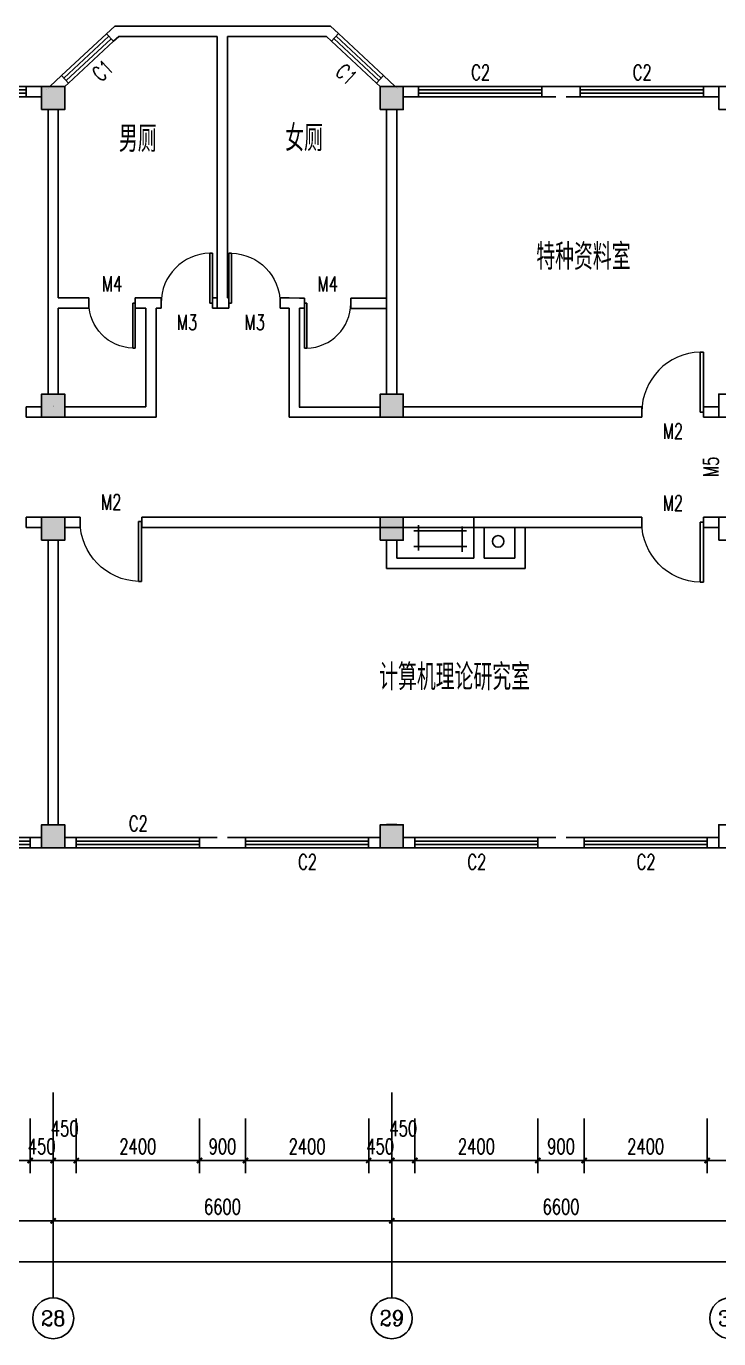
# Model space of a CAD drawing. Header units: millimetres. Extents: x 194 to 114499, y 121 to 30129.
# Drawn here: x 72169 to 85669, y 4529 to 30129 of the extents above; entities that cross this region are included whole.
import ezdxf
from ezdxf.enums import TextEntityAlignment as Align

# ---------------------------------------------------------------- set-up
doc = ezdxf.new("R2010")
doc.units = ezdxf.units.MM
for name, color, linetype in [('AXIS', 3, 'Continuous'), ('AXIS_TEXT', 7, 'Continuous'), ('COLUMN', 9, 'Continuous'), ('PUB_DIM', 3, 'Continuous'), ('PUB_TEXT', 7, 'Continuous'), ('WALL', 9, 'Continuous'), ('WINDOW', 4, 'Continuous'), ('WINDOW_TEXT', 7, 'Continuous')]:
    doc.layers.add(name, color=color, linetype=linetype)
doc.styles.add('_TCH_AXIS', font='COMPLEX', dxfattribs={"bigfont": 'GBCBIG'})
doc.styles.add('_TCH_DIM_T3', font='SIMPLEX', dxfattribs={"width": 0.705882, "bigfont": 'GBCBIG'})
doc.styles.add('_TCH_WINDOW', font='SIMPLEX', dxfattribs={"bigfont": 'GBCBIG'})
doc.styles.add('COMPLEX', font='COMPLEX')
doc.styles.get("Standard").update_dxf_attribs({"font": 'txt', "bigfont": 'gbcbig.shx'})
doc.dimstyles.new('_TCH_ARCH&&100', dxfattribs={"dimtxt": 297.5, "dimasz": 100, "dimexe": 250, "dimexo": 300, "dimgap": 126.25, "dimtad": 1, "dimdec": 0, "dimzin": 0, "dimdsep": 46, "dimtxsty": '_TCH_DIM_T3', "dimblk": 'ARCHTICK', "dimcen": 0.09, "dimclrt": 7, "dimazin": 2, "dimtfac": 1, "dimtdec": 0, "dimtix": 1, "dimtmove": 2, "dimatfit": 3, "dimfxl": 1, "dimtolj": 1, "dimtzin": 0, "dimarcsym": 0})

# ---------------------------------------------------------------- blocks, each defined once
blk = doc.blocks.new('_ArchTick')
at = {"color": 0, "linetype": 'ByBlock', "const_width": 0.4}
blk.add_lwpolyline([(-0.5, -0.5), (0.5, 0.5)], dxfattribs=at)
blk = doc.blocks.new('*D131')
at = {"layer": 'Defpoints', "color": 0}
for p in [(69844, 9123), (72244, 9123), (72244, 8006)]:
    blk.add_point(p, dxfattribs=at)
at = {"layer": 'PUB_DIM', "color": 0, "lineweight": -2}
for p, q in [((69844, 8823), (69844, 7756)), ((72244, 8823), (72244, 7756)), ((69844, 8006), (72244, 8006))]:
    blk.add_line(p, q, dxfattribs=at)
at = {"layer": 'PUB_DIM', "color": 0, "lineweight": -2, "xscale": 100, "yscale": 100, "zscale": 100, "rotation": 180}
blk.add_blockref('_ArchTick', (69844, 8006), dxfattribs=at)
at = {"layer": 'PUB_DIM', "color": 0, "lineweight": -2, "xscale": 100, "yscale": 100, "zscale": 100}
blk.add_blockref('_ArchTick', (72244, 8006), dxfattribs=at)
at = {"layer": 'PUB_DIM', "color": 7, "insert": (71044, 8281), "char_height": 297.5, "attachment_point": 5, "style": '_TCH_DIM_T3'}
blk.add_mtext('\\A1;2400', dxfattribs=at)
blk = doc.blocks.new('*D132')
at = {"layer": 'Defpoints', "color": 0}
for p in [(72244, 9123), (72694, 9123), (72694, 8006)]:
    blk.add_point(p, dxfattribs=at)
at = {"layer": 'PUB_DIM', "color": 0, "lineweight": -2}
for p, q in [((72244, 8823), (72244, 7756)), ((72694, 8823), (72694, 7756)), ((72244, 8006), (72144, 8006)), ((72244, 8006), (72694, 8006)), ((72694, 8006), (72794, 8006))]:
    blk.add_line(p, q, dxfattribs=at)
at = {"layer": 'PUB_DIM', "color": 0, "lineweight": -2, "xscale": 100, "yscale": 100, "zscale": 100}
blk.add_blockref('_ArchTick', (72244, 8006), dxfattribs=at)
at = {"layer": 'PUB_DIM', "color": 0, "lineweight": -2, "xscale": 100, "yscale": 100, "zscale": 100, "rotation": 180}
blk.add_blockref('_ArchTick', (72694, 8006), dxfattribs=at)
at = {"layer": 'PUB_DIM', "color": 7, "insert": (72469, 8281), "char_height": 297.5, "attachment_point": 5, "style": '_TCH_DIM_T3'}
blk.add_mtext('\\A1;450', dxfattribs=at)
blk = doc.blocks.new('*D133')
at = {"layer": 'Defpoints', "color": 0}
for p in [(72694, 9123), (73144, 9123), (73144, 8006)]:
    blk.add_point(p, dxfattribs=at)
at = {"layer": 'PUB_DIM', "color": 0, "lineweight": -2}
for p, q in [((72694, 8823), (72694, 7756)), ((73144, 8823), (73144, 7756)), ((72694, 8006), (73144, 8006))]:
    blk.add_line(p, q, dxfattribs=at)
at = {"layer": 'PUB_DIM', "color": 0, "lineweight": -2, "xscale": 100, "yscale": 100, "zscale": 100, "rotation": 180}
blk.add_blockref('_ArchTick', (72694, 8006), dxfattribs=at)
at = {"layer": 'PUB_DIM', "color": 0, "lineweight": -2, "xscale": 100, "yscale": 100, "zscale": 100}
blk.add_blockref('_ArchTick', (73144, 8006), dxfattribs=at)
at = {"layer": 'PUB_DIM', "color": 7, "insert": (72919, 8631), "char_height": 297.5, "attachment_point": 5, "style": '_TCH_DIM_T3'}
blk.add_mtext('\\A1;450', dxfattribs=at)
blk = doc.blocks.new('*D134')
at = {"layer": 'Defpoints', "color": 0}
for p in [(73144, 9123), (75544, 9123), (75544, 8006)]:
    blk.add_point(p, dxfattribs=at)
at = {"layer": 'PUB_DIM', "color": 0, "lineweight": -2}
for p, q in [((73144, 8823), (73144, 7756)), ((75544, 8823), (75544, 7756)), ((73144, 8006), (75544, 8006))]:
    blk.add_line(p, q, dxfattribs=at)
at = {"layer": 'PUB_DIM', "color": 0, "lineweight": -2, "xscale": 100, "yscale": 100, "zscale": 100, "rotation": 180}
blk.add_blockref('_ArchTick', (73144, 8006), dxfattribs=at)
at = {"layer": 'PUB_DIM', "color": 0, "lineweight": -2, "xscale": 100, "yscale": 100, "zscale": 100}
blk.add_blockref('_ArchTick', (75544, 8006), dxfattribs=at)
at = {"layer": 'PUB_DIM', "color": 7, "insert": (74344, 8281), "char_height": 297.5, "attachment_point": 5, "style": '_TCH_DIM_T3'}
blk.add_mtext('\\A1;2400', dxfattribs=at)
blk = doc.blocks.new('*D135')
at = {"layer": 'Defpoints', "color": 0}
for p in [(75544, 9123), (76444, 9123), (76444, 8006)]:
    blk.add_point(p, dxfattribs=at)
at = {"layer": 'PUB_DIM', "color": 0, "lineweight": -2}
for p, q in [((75544, 8823), (75544, 7756)), ((76444, 8823), (76444, 7756)), ((75544, 8006), (76444, 8006))]:
    blk.add_line(p, q, dxfattribs=at)
at = {"layer": 'PUB_DIM', "color": 0, "lineweight": -2, "xscale": 100, "yscale": 100, "zscale": 100, "rotation": 180}
blk.add_blockref('_ArchTick', (75544, 8006), dxfattribs=at)
at = {"layer": 'PUB_DIM', "color": 0, "lineweight": -2, "xscale": 100, "yscale": 100, "zscale": 100}
blk.add_blockref('_ArchTick', (76444, 8006), dxfattribs=at)
at = {"layer": 'PUB_DIM', "color": 7, "insert": (75994, 8281), "char_height": 297.5, "attachment_point": 5, "style": '_TCH_DIM_T3'}
blk.add_mtext('\\A1;900', dxfattribs=at)
blk = doc.blocks.new('*D136')
at = {"layer": 'Defpoints', "color": 0}
for p in [(76444, 9123), (78844, 9123), (78844, 8006)]:
    blk.add_point(p, dxfattribs=at)
at = {"layer": 'PUB_DIM', "color": 0, "lineweight": -2}
for p, q in [((76444, 8823), (76444, 7756)), ((78844, 8823), (78844, 7756)), ((76444, 8006), (78844, 8006))]:
    blk.add_line(p, q, dxfattribs=at)
at = {"layer": 'PUB_DIM', "color": 0, "lineweight": -2, "xscale": 100, "yscale": 100, "zscale": 100, "rotation": 180}
blk.add_blockref('_ArchTick', (76444, 8006), dxfattribs=at)
at = {"layer": 'PUB_DIM', "color": 0, "lineweight": -2, "xscale": 100, "yscale": 100, "zscale": 100}
blk.add_blockref('_ArchTick', (78844, 8006), dxfattribs=at)
at = {"layer": 'PUB_DIM', "color": 7, "insert": (77644, 8281), "char_height": 297.5, "attachment_point": 5, "style": '_TCH_DIM_T3'}
blk.add_mtext('\\A1;2400', dxfattribs=at)
blk = doc.blocks.new('*D137')
at = {"layer": 'Defpoints', "color": 0}
for p in [(78844, 9123), (79294, 9123), (79294, 8006)]:
    blk.add_point(p, dxfattribs=at)
at = {"layer": 'PUB_DIM', "color": 0, "lineweight": -2}
for p, q in [((78844, 8823), (78844, 7756)), ((79294, 8823), (79294, 7756)), ((78844, 8006), (78744, 8006)), ((78844, 8006), (79294, 8006)), ((79294, 8006), (79394, 8006))]:
    blk.add_line(p, q, dxfattribs=at)
at = {"layer": 'PUB_DIM', "color": 0, "lineweight": -2, "xscale": 100, "yscale": 100, "zscale": 100}
blk.add_blockref('_ArchTick', (78844, 8006), dxfattribs=at)
at = {"layer": 'PUB_DIM', "color": 0, "lineweight": -2, "xscale": 100, "yscale": 100, "zscale": 100, "rotation": 180}
blk.add_blockref('_ArchTick', (79294, 8006), dxfattribs=at)
at = {"layer": 'PUB_DIM', "color": 7, "insert": (79069, 8281), "char_height": 297.5, "attachment_point": 5, "style": '_TCH_DIM_T3'}
blk.add_mtext('\\A1;450', dxfattribs=at)
blk = doc.blocks.new('*D138')
at = {"layer": 'Defpoints', "color": 0}
for p in [(79294, 9123), (79744, 9123), (79744, 8006)]:
    blk.add_point(p, dxfattribs=at)
at = {"layer": 'PUB_DIM', "color": 0, "lineweight": -2}
for p, q in [((79294, 8823), (79294, 7756)), ((79744, 8823), (79744, 7756)), ((79294, 8006), (79744, 8006))]:
    blk.add_line(p, q, dxfattribs=at)
at = {"layer": 'PUB_DIM', "color": 0, "lineweight": -2, "xscale": 100, "yscale": 100, "zscale": 100, "rotation": 180}
blk.add_blockref('_ArchTick', (79294, 8006), dxfattribs=at)
at = {"layer": 'PUB_DIM', "color": 0, "lineweight": -2, "xscale": 100, "yscale": 100, "zscale": 100}
blk.add_blockref('_ArchTick', (79744, 8006), dxfattribs=at)
at = {"layer": 'PUB_DIM', "color": 7, "insert": (79519, 8631), "char_height": 297.5, "attachment_point": 5, "style": '_TCH_DIM_T3'}
blk.add_mtext('\\A1;450', dxfattribs=at)
blk = doc.blocks.new('*D139')
at = {"layer": 'Defpoints', "color": 0}
for p in [(79744, 9123), (82144, 9123), (82144, 8006)]:
    blk.add_point(p, dxfattribs=at)
at = {"layer": 'PUB_DIM', "color": 0, "lineweight": -2}
for p, q in [((79744, 8823), (79744, 7756)), ((82144, 8823), (82144, 7756)), ((79744, 8006), (82144, 8006))]:
    blk.add_line(p, q, dxfattribs=at)
at = {"layer": 'PUB_DIM', "color": 0, "lineweight": -2, "xscale": 100, "yscale": 100, "zscale": 100, "rotation": 180}
blk.add_blockref('_ArchTick', (79744, 8006), dxfattribs=at)
at = {"layer": 'PUB_DIM', "color": 0, "lineweight": -2, "xscale": 100, "yscale": 100, "zscale": 100}
blk.add_blockref('_ArchTick', (82144, 8006), dxfattribs=at)
at = {"layer": 'PUB_DIM', "color": 7, "insert": (80944, 8281), "char_height": 297.5, "attachment_point": 5, "style": '_TCH_DIM_T3'}
blk.add_mtext('\\A1;2400', dxfattribs=at)
blk = doc.blocks.new('*D140')
at = {"layer": 'Defpoints', "color": 0}
for p in [(82144, 9123), (83044, 9123), (83044, 8006)]:
    blk.add_point(p, dxfattribs=at)
at = {"layer": 'PUB_DIM', "color": 0, "lineweight": -2}
for p, q in [((82144, 8823), (82144, 7756)), ((83044, 8823), (83044, 7756)), ((82144, 8006), (83044, 8006))]:
    blk.add_line(p, q, dxfattribs=at)
at = {"layer": 'PUB_DIM', "color": 0, "lineweight": -2, "xscale": 100, "yscale": 100, "zscale": 100, "rotation": 180}
blk.add_blockref('_ArchTick', (82144, 8006), dxfattribs=at)
at = {"layer": 'PUB_DIM', "color": 0, "lineweight": -2, "xscale": 100, "yscale": 100, "zscale": 100}
blk.add_blockref('_ArchTick', (83044, 8006), dxfattribs=at)
at = {"layer": 'PUB_DIM', "color": 7, "insert": (82594, 8281), "char_height": 297.5, "attachment_point": 5, "style": '_TCH_DIM_T3'}
blk.add_mtext('\\A1;900', dxfattribs=at)
blk = doc.blocks.new('*D141')
at = {"layer": 'Defpoints', "color": 0}
for p in [(83044, 9123), (85444, 9123), (85444, 8006)]:
    blk.add_point(p, dxfattribs=at)
at = {"layer": 'PUB_DIM', "color": 0, "lineweight": -2}
for p, q in [((83044, 8823), (83044, 7756)), ((85444, 8823), (85444, 7756)), ((83044, 8006), (85444, 8006))]:
    blk.add_line(p, q, dxfattribs=at)
at = {"layer": 'PUB_DIM', "color": 0, "lineweight": -2, "xscale": 100, "yscale": 100, "zscale": 100, "rotation": 180}
blk.add_blockref('_ArchTick', (83044, 8006), dxfattribs=at)
at = {"layer": 'PUB_DIM', "color": 0, "lineweight": -2, "xscale": 100, "yscale": 100, "zscale": 100}
blk.add_blockref('_ArchTick', (85444, 8006), dxfattribs=at)
at = {"layer": 'PUB_DIM', "color": 7, "insert": (84244, 8281), "char_height": 297.5, "attachment_point": 5, "style": '_TCH_DIM_T3'}
blk.add_mtext('\\A1;2400', dxfattribs=at)
blk = doc.blocks.new('*D142')
at = {"layer": 'Defpoints', "color": 0}
for p in [(85444, 9123), (85894, 9123), (85894, 8006)]:
    blk.add_point(p, dxfattribs=at)
at = {"layer": 'PUB_DIM', "color": 0, "lineweight": -2}
for p, q in [((85444, 8823), (85444, 7756)), ((85894, 8823), (85894, 7756)), ((85444, 8006), (85894, 8006))]:
    blk.add_line(p, q, dxfattribs=at)
at = {"layer": 'PUB_DIM', "color": 0, "lineweight": -2, "xscale": 100, "yscale": 100, "zscale": 100, "rotation": 180}
blk.add_blockref('_ArchTick', (85444, 8006), dxfattribs=at)
at = {"layer": 'PUB_DIM', "color": 0, "lineweight": -2, "xscale": 100, "yscale": 100, "zscale": 100}
blk.add_blockref('_ArchTick', (85894, 8006), dxfattribs=at)
at = {"layer": 'PUB_DIM', "color": 7, "insert": (86264, 8281), "char_height": 297.5, "attachment_point": 5, "style": '_TCH_DIM_T3'}
blk.add_mtext('\\A1;450', dxfattribs=at)
blk = doc.blocks.new('*D163')
at = {"layer": 'AXIS', "color": 0, "lineweight": -2}
for p, q in [((66094, 9029), (66094, 6579)), ((72694, 9029), (72694, 6579)), ((66094, 6829), (72694, 6829))]:
    blk.add_line(p, q, dxfattribs=at)
at = {"layer": 'Defpoints', "color": 0}
for p in [(66094, 9329), (72694, 9329), (72694, 6829)]:
    blk.add_point(p, dxfattribs=at)
at = {"layer": 'AXIS', "color": 0, "lineweight": -2, "xscale": 100, "yscale": 100, "zscale": 100, "rotation": 180}
blk.add_blockref('_ArchTick', (66094, 6829), dxfattribs=at)
at = {"layer": 'AXIS', "color": 0, "lineweight": -2, "xscale": 100, "yscale": 100, "zscale": 100}
blk.add_blockref('_ArchTick', (72694, 6829), dxfattribs=at)
at = {"layer": 'AXIS', "color": 7, "insert": (69394, 7104), "char_height": 297.5, "attachment_point": 5, "style": '_TCH_DIM_T3'}
blk.add_mtext('\\A1;6600', dxfattribs=at)
blk = doc.blocks.new('*D164')
at = {"layer": 'AXIS', "color": 0, "lineweight": -2}
for p, q in [((72694, 9029), (72694, 6579)), ((79294, 9029), (79294, 6579)), ((72694, 6829), (79294, 6829))]:
    blk.add_line(p, q, dxfattribs=at)
at = {"layer": 'Defpoints', "color": 0}
for p in [(72694, 9329), (79294, 9329), (79294, 6829)]:
    blk.add_point(p, dxfattribs=at)
at = {"layer": 'AXIS', "color": 0, "lineweight": -2, "xscale": 100, "yscale": 100, "zscale": 100, "rotation": 180}
blk.add_blockref('_ArchTick', (72694, 6829), dxfattribs=at)
at = {"layer": 'AXIS', "color": 0, "lineweight": -2, "xscale": 100, "yscale": 100, "zscale": 100}
blk.add_blockref('_ArchTick', (79294, 6829), dxfattribs=at)
at = {"layer": 'AXIS', "color": 7, "insert": (75994, 7104), "char_height": 297.5, "attachment_point": 5, "style": '_TCH_DIM_T3'}
blk.add_mtext('\\A1;6600', dxfattribs=at)
blk = doc.blocks.new('*D165')
at = {"layer": 'AXIS', "color": 0, "lineweight": -2}
for p, q in [((79294, 9029), (79294, 6579)), ((85894, 9029), (85894, 6579)), ((79294, 6829), (85894, 6829))]:
    blk.add_line(p, q, dxfattribs=at)
at = {"layer": 'Defpoints', "color": 0}
for p in [(79294, 9329), (85894, 9329), (85894, 6829)]:
    blk.add_point(p, dxfattribs=at)
at = {"layer": 'AXIS', "color": 0, "lineweight": -2, "xscale": 100, "yscale": 100, "zscale": 100, "rotation": 180}
blk.add_blockref('_ArchTick', (79294, 6829), dxfattribs=at)
at = {"layer": 'AXIS', "color": 0, "lineweight": -2, "xscale": 100, "yscale": 100, "zscale": 100}
blk.add_blockref('_ArchTick', (85894, 6829), dxfattribs=at)
at = {"layer": 'AXIS', "color": 7, "insert": (82594, 7104), "char_height": 297.5, "attachment_point": 5, "style": '_TCH_DIM_T3'}
blk.add_mtext('\\A1;6600', dxfattribs=at)
blk = doc.blocks.new('*D168')
at = {"layer": 'AXIS', "color": 0, "lineweight": -2}
for p, q in [((5994, 9029), (5994, 5779)), ((99094, 9029), (99094, 5779)), ((5994, 6029), (99094, 6029))]:
    blk.add_line(p, q, dxfattribs=at)
at = {"layer": 'Defpoints', "color": 0}
for p in [(5994, 9329), (99094, 9329), (99094, 6029)]:
    blk.add_point(p, dxfattribs=at)
at = {"layer": 'AXIS', "color": 0, "lineweight": -2, "xscale": 100, "yscale": 100, "zscale": 100, "rotation": 180}
blk.add_blockref('_ArchTick', (5994, 6029), dxfattribs=at)
at = {"layer": 'AXIS', "color": 0, "lineweight": -2, "xscale": 100, "yscale": 100, "zscale": 100}
blk.add_blockref('_ArchTick', (99094, 6029), dxfattribs=at)
at = {"layer": 'AXIS', "color": 7, "insert": (52544, 6304), "char_height": 297.5, "attachment_point": 5, "style": '_TCH_DIM_T3'}
blk.add_mtext('\\A1;93100', dxfattribs=at)
blk = doc.blocks.new('_FZHK')
blk.add_lwpolyline([(-0.5, -0.5), (0.5, -0.5), (0.5, 0.5), (-0.5, 0.5)], close=True)
blk = doc.blocks.new('_AXISO')
blk.add_circle((0, 0), 0.5)
at = {"layer": 'AXIS_TEXT', "style": 'COMPLEX', "width": 1.041667}
blk.add_attdef('A', text='', height=0.56, dxfattribs=at).set_placement((-0.25, -0.28), (0.25, -0.28), align=Align.FIT)
blk = doc.blocks.new('$DorLib2D$00000001')
for p, q in [((0.45, 0.975), (0.5, 0.975)), ((0.45, 0), (0.45, 0.975)), ((0.5, 0), (0.5, 0.975)), ((0.5, 0), (0.45, 0))]:
    blk.add_line(p, q)
at = {"lineweight": 13}
blk.add_arc((0.475, 0), 0.975, 91.4693, 180, dxfattribs=at)
blk = doc.blocks.new('$DorLib2D$00000002')
for p, q in [((-0.5, 0), (-0.5, 0.4875)), ((-0.475, 0.4875), (-0.5, 0.4875)), ((-0.475, 0), (-0.475, 0.4875)), ((0.475, 0), (0.475, 0.4875)), ((0.475, 0.4875), (0.5, 0.4875)), ((0.5, 0), (0.5, 0.4875)), ((-0.5, 0), (-0.475, 0)), ((0.5, 0), (0.475, 0))]:
    blk.add_line(p, q)
at = {"lineweight": 13}
for centre, start, end in [((-0.4875, 0), 0, 88.53072), ((0.4875, 0), 91.46928, 180)]:
    blk.add_arc(centre, 0.4875, start, end, dxfattribs=at)
blk = doc.blocks.new('$TCHSYS$WIN2D')
for p, q in [((-0.5, 0.5), (0.5, 0.5)), ((-0.5, 0.5), (-0.5, -0.5)), ((0.5, 0.5), (0.5, -0.5)), ((0.5, 0.167), (-0.5, 0.167)), ((0.5, -0.167), (-0.5, -0.167)), ((-0.5, -0.5), (0.5, -0.5))]:
    blk.add_line(p, q)

msp = doc.modelspace()

# ---------------------------------------------------------------- hatches: boundary and pattern name
h = msp.add_hatch(color=256)
h.paths.add_polyline_path([(72693.6, 28954.3), (72468.6, 28954.3), (72468.6, 28729.3), (72693.6, 28729.3)])
h.paths.add_polyline_path([(72693.6, 28729.3), (72918.6, 28729.3), (72918.6, 28954.3), (72693.6, 28954.3)])
h.paths.add_polyline_path([(72693.6, 28504.3), (72918.6, 28504.3), (72918.6, 28729.3), (72693.6, 28729.3)])
h.paths.add_polyline_path([(72693.6, 28729.3), (72468.6, 28729.3), (72468.6, 28504.3), (72693.6, 28504.3)])
h.paths.add_polyline_path([(72693.6, 22729.3), (72468.6, 22729.3), (72468.6, 22504.3), (72693.6, 22504.3)])
h.paths.add_polyline_path([(72693.6, 22729.3), (72693.6, 22504.3), (72918.6, 22504.3), (72918.6, 22729.3)])
h.paths.add_polyline_path([(72918.6, 22729.3), (72918.6, 22954.3), (72693.6, 22954.3), (72693.6, 22729.3)])
h.paths.add_polyline_path([(72693.6, 22954.3), (72468.6, 22954.3), (72468.6, 22729.3), (72693.6, 22729.3)])
h.paths.add_polyline_path([(72693.6, 14554.3), (72693.6, 14104.3), (72918.6, 14104.3), (72918.6, 14554.3)])
h.paths.add_polyline_path([(72468.6, 14554.3), (72468.6, 14104.3), (72693.6, 14104.3), (72693.6, 14554.3)])
h = msp.add_hatch(color=256)
h.paths.add_polyline_path([(79293.6, 28954.3), (79068.6, 28954.3), (79068.6, 28729.3), (79293.6, 28729.3)])
h.paths.add_polyline_path([(79293.6, 28729.3), (79518.6, 28729.3), (79518.6, 28954.3), (79293.6, 28954.3)])
h.paths.add_polyline_path([(79293.6, 28504.3), (79518.6, 28504.3), (79518.6, 28729.3), (79293.6, 28729.3)])
h.paths.add_polyline_path([(79293.6, 28729.3), (79068.6, 28729.3), (79068.6, 28504.3), (79293.6, 28504.3)])
h.paths.add_polyline_path([(79293.6, 22729.3), (79068.6, 22729.3), (79068.6, 22504.3), (79293.6, 22504.3)])
h.paths.add_polyline_path([(79293.6, 22729.3), (79293.6, 22504.3), (79518.6, 22504.3), (79518.6, 22729.3)])
h.paths.add_polyline_path([(79518.6, 22729.3), (79518.6, 22954.3), (79293.6, 22954.3), (79293.6, 22729.3)])
h.paths.add_polyline_path([(79293.6, 22954.3), (79068.6, 22954.3), (79068.6, 22729.3), (79293.6, 22729.3)])
h.paths.add_polyline_path([(79293.6, 14554.3), (79293.6, 14104.3), (79518.6, 14104.3), (79518.6, 14554.3)])
h.paths.add_polyline_path([(79068.6, 14554.3), (79068.6, 14104.3), (79293.6, 14104.3), (79293.6, 14554.3)])
h = msp.add_hatch(color=256)
h.paths.add_polyline_path([(72693.6, 20554.3), (72468.6, 20554.3), (72468.6, 20329.3), (72693.6, 20329.3)])
h.paths.add_polyline_path([(72918.6, 20554.3), (72693.6, 20554.3), (72693.6, 20329.3), (72918.6, 20329.3)])
h.paths.add_polyline_path([(72918.6, 20329.3), (72693.6, 20329.3), (72693.6, 20104.3), (72918.6, 20104.3)])
h.paths.add_polyline_path([(72693.6, 20329.3), (72468.6, 20329.3), (72468.6, 20104.3), (72693.6, 20104.3)])
h = msp.add_hatch(color=256)
h.paths.add_polyline_path([(79293.6, 20554.3), (79068.6, 20554.3), (79068.6, 20329.3), (79293.6, 20329.3)])
h.paths.add_polyline_path([(79518.6, 20554.3), (79293.6, 20554.3), (79293.6, 20329.3), (79518.6, 20329.3)])
h.paths.add_polyline_path([(79518.6, 20329.3), (79293.6, 20329.3), (79293.6, 20104.3), (79518.6, 20104.3)])
h.paths.add_polyline_path([(79293.6, 20329.3), (79068.6, 20329.3), (79068.6, 20104.3), (79293.6, 20104.3)])

# ---------------------------------------------------------------- linework, layer by layer
for p, q in [((80893.6, 20554.3), (79518.6, 20554.3)), ((80893.6, 20554.3), (80893.6, 20354.3)), ((79727.6, 20287.6), (80753.9, 20287.6)), ((79817.3, 19902.8), (79817.3, 20401)), ((80666.8, 20372), (80666.8, 19876.4)), ((80893.6, 19754.3), (80893.6, 20354.3)), ((81093.6, 19754.3), (81093.6, 20354.3)), ((81493.6, 20354.3), (81593.6, 20354.3)), ((81593.6, 20354.3), (81693.6, 20354.3)), ((81693.6, 19754.3), (81693.6, 20354.3)), ((81893.6, 19554.3), (81893.6, 20354.3)), ((79193.6, 20104.3), (79193.6, 19754.3)), ((79393.6, 20104.3), (79393.6, 19754.3)), ((80759.1, 19979.2), (79724.9, 19979.2)), ((79393.6, 19754.3), (80893.6, 19754.3)), ((81093.6, 19754.3), (81693.6, 19754.3)), ((79193.6, 19554.3), (81093.6, 19554.3)), ((81093.6, 19554.3), (81893.6, 19554.3))]:
    msp.add_line(p, q)
msp.add_circle((81368.4, 20081.2), 112.6)
at = {"layer": 'AXIS'}
for p, q in [((72693.6, 9329.3), (72693.6, 5329.3)), ((79293.6, 9329.3), (79293.6, 5329.3))]:
    msp.add_line(p, q, dxfattribs=at)
at = {"layer": 'WALL'}
for p, q in [((73893.6, 30129.3), (73735.6, 29982.7)), ((73735.6, 29982.7), (73871.7, 29836.1)), ((73893.6, 30129.3), (75993.6, 30129.3)), ((75993.6, 30129.3), (78098.4, 30129.3)), ((78253.6, 29984.7), (78098.4, 30129.3)), ((78117.3, 29838.4), (78253.6, 29984.7)), ((73871.7, 29836.1), (73972.1, 29929.3)), ((73972.1, 29929.3), (75893.6, 29929.3)), ((75893.6, 29929.3), (75893.6, 24629.3)), ((76093.6, 29929.3), (78019.7, 29929.3)), ((76093.6, 29929.3), (76093.6, 24829.3)), ((78019.7, 29929.3), (78117.3, 29838.4)), ((72468.6, 28954.3), (72168.6, 28954.3)), ((72168.6, 28954.3), (72168.6, 28754.3)), ((72855.9, 29166.5), (72627.1, 28954.3)), ((72627.1, 28954.3, -450), (72627.1, 28954.3, -450)), ((72627.1, 28954.3, -450), (72627.1, 28954.3, -450)), ((72660.4, 28954.3, -450), (72660.4, 28954.3, -450)), ((72693.6, 28954.3, -450), (72693.6, 28954.3, -450)), ((72991.9, 29019.9), (72855.9, 29166.5)), ((72918.6, 28951.9), (72991.9, 29019.9)), ((79131.8, 29167), (78995.5, 29020.6)), ((78995.5, 29020.6), (79068.6, 28952.4)), ((79360.1, 28954.3), (79131.8, 29167)), ((79293.6, 28954.3, -450), (79293.6, 28954.3, -450)), ((79326.9, 28954.3, -450), (79326.9, 28954.3, -450)), ((79360.1, 28954.3, -450), (79360.1, 28954.3, -450)), ((79360.1, 28954.3, -450), (79360.1, 28954.3, -450)), ((79378.7, 28937, -450), (79378.7, 28937, -450)), ((79818.6, 28954.3), (79518.6, 28954.3)), ((79818.6, 28754.3), (79818.6, 28954.3)), ((82593.6, 28954.3), (82218.6, 28954.3)), ((82218.6, 28954.3), (82218.6, 28754.3)), ((82968.6, 28954.3), (82593.6, 28954.3)), ((82968.6, 28754.3), (82968.6, 28954.3)), ((85668.6, 28954.3), (85368.6, 28954.3)), ((85368.6, 28954.3), (85368.6, 28754.3)), ((72168.6, 28754.3), (72468.6, 28754.3)), ((72558.2, 28890.3, -450), (72558.2, 28890.3, -450)), ((72592.7, 28922.3, -450), (72592.7, 28922.3, -450)), ((79397.2, 28919.7, -450), (79397.2, 28919.7, -450)), ((79518.6, 28754.3), (79818.6, 28754.3)), ((82218.6, 28754.3), (82493.6, 28754.3)), ((82693.6, 28754.3), (82968.6, 28754.3)), ((85368.6, 28754.3), (85668.6, 28754.3)), ((72593.6, 28504.3), (72593.6, 24829.3)), ((72793.6, 28504.3), (72793.6, 24829.3)), ((79193.6, 28504.3), (79193.6, 24724.8)), ((79393.6, 28504.3), (79393.6, 24824.6)), ((72593.6, 24829.3), (72593.6, 24829.3)), ((72593.6, 24829.3), (72593.6, 24629.3)), ((72593.6, 24629.3), (72593.6, 22954.3)), ((72593.6, 24629.3), (72593.6, 24629.3)), ((73390.5, 24829.3), (72793.6, 24829.3)), ((72793.6, 24629.3), (72793.6, 22954.3)), ((72793.6, 24629.3), (73390.5, 24629.3)), ((73390.5, 24629.3), (73390.5, 24829.3)), ((74502.8, 24829.3), (74290.5, 24829.3)), ((74290.5, 24829.3), (74290.5, 24629.3)), ((74290.5, 24629.3), (74502.8, 24629.3)), ((74502.8, 24829.3), (74502.8, 24829.3)), ((74502.8, 24829.3), (74702.8, 24829.3)), ((74502.8, 22704.3), (74502.8, 24629.3)), ((74798.2, 24829.3), (74702.8, 24829.3)), ((74702.8, 24829.3), (74702.8, 24829.3)), ((74702.8, 24629.3), (74798.2, 24629.3)), ((74702.8, 22504.3), (74702.8, 24629.3)), ((74798.2, 24629.3), (74798.2, 24829.3)), ((75893.6, 24829.3), (75798.2, 24829.3)), ((75798.2, 24829.3), (75798.2, 24629.3)), ((75798.2, 24629.3), (75893.6, 24629.3)), ((75893.6, 24629.3), (75893.6, 24829.3)), ((75893.6, 24629.3), (76117.3, 24629.3)), ((76117.3, 24829.3), (76093.6, 24829.3)), ((76117.3, 24629.3), (76117.3, 24829.3)), ((77140.9, 24829.3), (77117.3, 24829.3)), ((77117.3, 24829.3), (77117.3, 24629.3)), ((77117.3, 24629.3), (77140.9, 24629.3)), ((77296.7, 24628.9), (77140.7, 24629.3)), ((77297.1, 24828.9), (77141.1, 24829.3)), ((77291.8, 22506.2), (77296.7, 24628.9)), ((77297.1, 24828.9), (77297.1, 24828.9)), ((77297.1, 24828.9), (77497.1, 24828.5)), ((77492.3, 22701), (77496.7, 24628.5)), ((77496.7, 24628.5), (77594.3, 24628.2)), ((77594.7, 24828.2), (77497.1, 24828.5)), ((77497.1, 24828.5), (77497.1, 24828.5)), ((77594.3, 24628.2), (77594.7, 24828.2)), ((78494.7, 24826.2), (78494.3, 24626.2)), ((78494.3, 24626.2), (79193.4, 24624.6)), ((79193.9, 24824.6), (78494.7, 24826.2)), ((79193.4, 24624.6), (79193.9, 24824.6)), ((79193.6, 24724.8), (79193.6, 22954.3)), ((79393.6, 24824.6), (79393.6, 24824.6)), ((79393.6, 24624.6), (79393.6, 24824.6)), ((79393.6, 24624.6), (79393.6, 22954.3)), ((79393.6, 24624.6), (79393.6, 24624.6)), ((72468.6, 22704.3), (72168.6, 22704.3)), ((72168.6, 22704.3), (72168.6, 22504.3)), ((72693.6, 22729.3, -450), (72693.6, 22729.3, -450)), ((72693.6, 22716.8, -450), (72693.6, 22716.8, -450)), ((72693.6, 22704.3, -450), (72693.6, 22704.3, -450)), ((72918.6, 22704.3), (74502.8, 22704.3)), ((79068.6, 22701), (77491.8, 22701)), ((84168.6, 22704.3), (79518.6, 22704.3)), ((84168.6, 22504.3), (84168.6, 22704.3)), ((85668.6, 22704.3), (85368.6, 22704.3)), ((85368.6, 22704.3), (85368.6, 22504.3)), ((72168.6, 22504.3), (72468.6, 22504.3)), ((72918.6, 22504.3), (74702.8, 22504.3)), ((79068.6, 22506.2), (77291.4, 22506.2)), ((79518.6, 22504.3), (84168.6, 22504.3)), ((85368.6, 22504.3), (85668.6, 22504.3)), ((72468.6, 20554.3), (72168.6, 20554.3)), ((72168.6, 20554.3), (72168.6, 20354.3)), ((73218.6, 20554.3), (72918.6, 20554.3)), ((73218.6, 20354.3), (73218.6, 20554.3)), ((84168.6, 20554.3), (74418.6, 20554.3)), ((74418.6, 20554.3), (74418.6, 20354.3)), ((79068.6, 20554.3), (78768.6, 20554.3)), ((80893.6, 20554.3), (81093.6, 20554.3)), ((81093.6, 20554.3), (81893.6, 20554.3)), ((81893.6, 20554.3), (82593.6, 20554.3)), ((84168.6, 20554.3), (82593.6, 20554.3)), ((84168.6, 20354.3), (84168.6, 20554.3)), ((85668.6, 20554.3), (85368.6, 20554.3)), ((85368.6, 20554.3), (85368.6, 20354.3)), ((72168.6, 20354.3), (72468.6, 20354.3)), ((72918.6, 20354.3), (73218.6, 20354.3)), ((74418.6, 20354.3), (84168.6, 20354.3)), ((78768.6, 20354.3), (79068.6, 20354.3)), ((80893.6, 20354.3), (80893.6, 20354.3)), ((81093.6, 20354.3), (81693.6, 20354.3)), ((81893.6, 20354.3), (82493.6, 20354.3)), ((82693.6, 20354.3), (84168.6, 20354.3)), ((85368.6, 20354.3), (85668.6, 20354.3)), ((72593.6, 20104.3), (72593.6, 14554.3)), ((72793.6, 20104.3), (72793.6, 14554.3)), ((79193.6, 19754.3), (79193.6, 19754.3)), ((79193.6, 19754.3), (79193.6, 19554.3)), ((79193.6, 19554.3), (79193.6, 19554.3)), ((79393.6, 14560.9), (79193.6, 14560.9)), ((72468.6, 14304.3), (72243.6, 14304.3)), ((72243.6, 14304.3), (72243.6, 14104.3)), ((72243.6, 14104.3), (72468.6, 14104.3)), ((73143.6, 14304.3), (72918.6, 14304.3)), ((72918.6, 14104.3), (73143.6, 14104.3)), ((73143.6, 14104.3), (73143.6, 14304.3)), ((75893.6, 14304.3), (75543.6, 14304.3)), ((75543.6, 14304.3), (75543.6, 14104.3)), ((75543.6, 14104.3), (75993.6, 14104.3)), ((75993.6, 14104.3), (76443.6, 14104.3)), ((76443.6, 14304.3), (76093.6, 14304.3)), ((76443.6, 14104.3), (76443.6, 14304.3)), ((79068.6, 14304.3), (78843.6, 14304.3)), ((78843.6, 14304.3), (78843.6, 14104.3)), ((78843.6, 14104.3), (79068.6, 14104.3)), ((79743.6, 14304.3), (79518.6, 14304.3)), ((79518.6, 14104.3), (79743.6, 14104.3)), ((79743.6, 14104.3), (79743.6, 14304.3)), ((82493.6, 14304.3), (82143.6, 14304.3)), ((82143.6, 14304.3), (82143.6, 14104.3)), ((82143.6, 14104.3), (82593.6, 14104.3)), ((82593.6, 14104.3), (83043.6, 14104.3)), ((83043.6, 14304.3), (82693.6, 14304.3)), ((83043.6, 14104.3), (83043.6, 14304.3)), ((85668.6, 14304.3), (85443.6, 14304.3)), ((85443.6, 14304.3), (85443.6, 14104.3)), ((85443.6, 14104.3), (85668.6, 14104.3))]:
    msp.add_line(p, q, dxfattribs=at)

# ---------------------------------------------------------------- block references
at = {"layer": 'AXIS'}
ref = msp.add_blockref('_AXISO', (72693.6, 4929.3), dxfattribs=dict(at, xscale=800, yscale=800, zscale=800))
ref.add_attrib('A', '28', dxfattribs={"layer": 'AXIS_TEXT', "height": 294.28, "style": '_TCH_AXIS'}).set_placement((72455.4, 4782.1), (72931.9, 4782.1), align=Align.FIT)
ref = msp.add_blockref('_AXISO', (79293.6, 4929.3), dxfattribs=dict(at, xscale=800, yscale=800, zscale=800))
ref.add_attrib('A', '29', dxfattribs={"layer": 'AXIS_TEXT', "height": 300.65, "style": '_TCH_AXIS', "width": 0.970588}).set_placement((79057.4, 4778.9), (79529.9, 4778.9), align=Align.FIT)
ref = msp.add_blockref('_AXISO', (85893.6, 4929.3), dxfattribs=dict(at, xscale=800, yscale=800, zscale=800))
ref.add_attrib('A', '30', dxfattribs={"layer": 'AXIS_TEXT', "height": 294.28, "style": '_TCH_AXIS', "width": 1.030303}).set_placement((85655.4, 4782.1), (86131.9, 4782.1), align=Align.FIT)
at = {"layer": 'COLUMN', "xscale": 450, "yscale": 450, "zscale": 450}
for p in [(72693.6, 28729.3), (79293.6, 28729.3), (85893.6, 28729.3), (72693.6, 22729.3), (79293.6, 22729.3), (85893.6, 22729.3), (72693.6, 20329.3), (79293.6, 20329.3), (85893.6, 20329.3), (72693.6, 14329.3), (79293.6, 14329.3), (85893.6, 14329.3)]:
    msp.add_blockref('_FZHK', p, dxfattribs=at)
at = {"layer": 'WINDOW'}
ref = msp.add_blockref('$TCHSYS$WIN2D', (73363.8, 29501.3), dxfattribs=dict(at, xscale=1200.000000000001, yscale=-200, zscale=1200, rotation=222.854008239421))
ref.add_attrib('A', 'C1', (73624.7, 29028.9), dxfattribs={"layer": 'WINDOW_TEXT', "height": 297.5, "rotation": 42.85401, "style": '_TCH_WINDOW', "width": 0.705882})
ref = msp.add_blockref('$TCHSYS$WIN2D', (78624.5, 29502.7), dxfattribs=dict(at, xscale=1200, yscale=200, zscale=1200, rotation=317.0397941488841))
ref.add_attrib('A', 'C1', (78172.4, 29208), dxfattribs={"layer": 'WINDOW_TEXT', "height": 297.5, "rotation": 317.03979, "style": '_TCH_WINDOW', "width": 0.705882})
ref = msp.add_blockref('$TCHSYS$WIN2D', (70968.6, 28854.3), dxfattribs=dict(at, xscale=2400, yscale=-200, zscale=2400))
ref.add_attrib('A', 'C2', (70793.6, 29080.5), dxfattribs={"layer": 'WINDOW_TEXT', "height": 297.5, "style": '_TCH_WINDOW', "width": 0.705882})
ref = msp.add_blockref('$TCHSYS$WIN2D', (81018.6, 28854.3), dxfattribs=dict(at, xscale=2400, yscale=-200, zscale=2400))
ref.add_attrib('A', 'C2', (80843.6, 29080.5), dxfattribs={"layer": 'WINDOW_TEXT', "height": 297.5, "style": '_TCH_WINDOW', "width": 0.705882})
ref = msp.add_blockref('$TCHSYS$WIN2D', (84168.6, 28854.3), dxfattribs=dict(at, xscale=2400, yscale=-200, zscale=2400))
ref.add_attrib('A', 'C2', (83993.6, 29080.5), dxfattribs={"layer": 'WINDOW_TEXT', "height": 297.5, "style": '_TCH_WINDOW', "width": 0.705882})
ref = msp.add_blockref('$DorLib2D$00000001', (75298.2, 24729.3), dxfattribs=dict(at, xscale=1000, yscale=999.9999999999998, zscale=1000))
ref.add_attrib('A', 'M3', (75108.2, 24205.5), dxfattribs={"layer": 'WINDOW_TEXT', "height": 297.5, "style": '_TCH_WINDOW', "width": 0.705882})
ref = msp.add_blockref('$DorLib2D$00000001', (76617.3, 24729.3), dxfattribs=dict(at, xscale=1000, yscale=-1000, zscale=1000, rotation=180))
ref.add_attrib('A', 'M3', (76427.3, 24205.5), dxfattribs={"layer": 'WINDOW_TEXT', "height": 297.5, "style": '_TCH_WINDOW', "width": 0.705882})
ref = msp.add_blockref('$DorLib2D$00000001', (73840.5, 24729.3), dxfattribs=dict(at, xscale=900, yscale=-900, zscale=900))
ref.add_attrib('A', 'M4', (73645.5, 24955.5), dxfattribs={"layer": 'WINDOW_TEXT', "height": 297.5, "style": '_TCH_WINDOW', "width": 0.705882})
ref = msp.add_blockref('$DorLib2D$00000001', (78044.5, 24727.2), dxfattribs=dict(at, xscale=899.9999999999987, yscale=900, zscale=900, rotation=179.8699628273934))
ref.add_attrib('A', 'M4', (77850, 24953.9), dxfattribs={"layer": 'WINDOW_TEXT', "height": 297.5, "rotation": 359.86996, "style": '_TCH_WINDOW', "width": 0.705882})
ref = msp.add_blockref('$DorLib2D$00000001', (84768.6, 22604.3), dxfattribs=dict(at, xscale=1200, yscale=1200, zscale=1200))
ref.add_attrib('A', 'M2', (84578.6, 22080.5), dxfattribs={"layer": 'WINDOW_TEXT', "height": 297.5, "style": '_TCH_WINDOW', "width": 0.705882})
ref = msp.add_blockref('$DorLib2D$00000002', (85892.2, 21527), dxfattribs=dict(at, xscale=1599.999999999996, yscale=1600, zscale=1600, rotation=269.9143744392795))
ref.add_attrib('A', 'M5', (85665.7, 21337.3), dxfattribs={"layer": 'WINDOW_TEXT', "height": 297.5, "rotation": 89.91437, "style": '_TCH_WINDOW', "width": 0.705882})
ref = msp.add_blockref('$DorLib2D$00000001', (73818.4, 20471), dxfattribs=dict(at, xscale=1200, yscale=-1200, zscale=1200))
ref.add_attrib('A', 'M2', (73628.4, 20697.2), dxfattribs={"layer": 'WINDOW_TEXT', "height": 297.5, "style": '_TCH_WINDOW', "width": 0.705882})
ref = msp.add_blockref('$DorLib2D$00000001', (84768.6, 20454.3), dxfattribs=dict(at, xscale=1200, yscale=-1200, zscale=1200))
ref.add_attrib('A', 'M2', (84578.6, 20680.5), dxfattribs={"layer": 'WINDOW_TEXT', "height": 297.5, "style": '_TCH_WINDOW', "width": 0.705882})
ref = msp.add_blockref('$TCHSYS$WIN2D', (74343.6, 14204.3), dxfattribs=dict(at, xscale=2400, yscale=200, zscale=2400, rotation=180))
ref.add_attrib('A', 'C2', (74168.6, 14430.5), dxfattribs={"layer": 'WINDOW_TEXT', "height": 297.5, "style": '_TCH_WINDOW', "width": 0.705882})
ref = msp.add_blockref('$TCHSYS$WIN2D', (71043.6, 14204.3), dxfattribs=dict(at, xscale=2400, yscale=-200, zscale=2400, rotation=180))
ref.add_attrib('A', 'C2', (70868.6, 13680.5), dxfattribs={"layer": 'WINDOW_TEXT', "height": 297.5, "style": '_TCH_WINDOW', "width": 0.705882})
ref = msp.add_blockref('$TCHSYS$WIN2D', (77643.6, 14204.3), dxfattribs=dict(at, xscale=2400, yscale=-200, zscale=2400, rotation=180))
ref.add_attrib('A', 'C2', (77468.6, 13680.5), dxfattribs={"layer": 'WINDOW_TEXT', "height": 297.5, "style": '_TCH_WINDOW', "width": 0.705882})
ref = msp.add_blockref('$TCHSYS$WIN2D', (80943.6, 14204.3), dxfattribs=dict(at, xscale=2400, yscale=-200, zscale=2400, rotation=180))
ref.add_attrib('A', 'C2', (80768.6, 13680.5), dxfattribs={"layer": 'WINDOW_TEXT', "height": 297.5, "style": '_TCH_WINDOW', "width": 0.705882})
ref = msp.add_blockref('$TCHSYS$WIN2D', (84243.6, 14204.3), dxfattribs=dict(at, xscale=2400, yscale=-200, zscale=2400, rotation=180))
ref.add_attrib('A', 'C2', (84068.6, 13680.5), dxfattribs={"layer": 'WINDOW_TEXT', "height": 297.5, "style": '_TCH_WINDOW', "width": 0.705882})

# ---------------------------------------------------------------- texts
at = {"layer": 'PUB_TEXT'}
for s, p in [('男厕', (73974.6, 27677.2)), ('女厕', (77217.1, 27690.5)), ('特种资料室', (82111.7, 25378.8)), ('计算机理论研究室', (79048.1, 17179.6))]:
    msp.add_text(s, height=510.64, dxfattribs=at).set_placement(p)

# ---------------------------------------------------------------- dimensions: what is measured, and where the dimension line sits
at = {"layer": 'AXIS'}
for p1, p2, distance, text, picture, middle in [((5993.6, 9329.3), (99093.6, 9329.3), -3300, '93100', '*D168', (52543.6, 6304.3)), ((66093.6, 9329.3), (72693.6, 9329.3), -2500, '6600', '*D163', (69393.6, 7104.3)), ((72693.6, 9329.3), (79293.6, 9329.3), -2500, '6600', '*D164', (75993.6, 7104.3)), ((79293.6, 9329.3), (85893.6, 9329.3), -2500, '6600', '*D165', (82593.6, 7104.3))]:
    dim = msp.add_aligned_dim(p1=p1, p2=p2, distance=distance, text=text, dimstyle='_TCH_ARCH&&100', dxfattribs=at)
    dim.commit()
    dim.dimension.update_dxf_attribs({"geometry": picture, "text_midpoint": middle})
at = {"layer": 'PUB_DIM'}
for p1, p2, text, picture, middle in [((69843.6, 9123.1), (72243.6, 9123.1), '2400', '*D131', (71043.6, 8281.3)), ((72243.6, 9123.1), (72693.6, 9123.1), '450', '*D132', (72468.6, 8281.3)), ((73143.6, 9123.1), (75543.6, 9123.1), '2400', '*D134', (74343.6, 8281.3)), ((75543.6, 9123.1), (76443.6, 9123.1), '900', '*D135', (75993.6, 8281.3)), ((76443.6, 9123.1), (78843.6, 9123.1), '2400', '*D136', (77643.6, 8281.3)), ((78843.6, 9123.1), (79293.6, 9123.1), '450', '*D137', (79068.6, 8281.3)), ((79743.6, 9123.1), (82143.6, 9123.1), '2400', '*D139', (80943.6, 8281.3)), ((82143.6, 9123.1), (83043.6, 9123.1), '900', '*D140', (82593.6, 8281.3)), ((83043.6, 9123.1), (85443.6, 9123.1), '2400', '*D141', (84243.6, 8281.3))]:
    dim = msp.add_aligned_dim(p1=p1, p2=p2, distance=-1116.8, text=text, dimstyle='_TCH_ARCH&&100', dxfattribs=at)
    dim.commit()
    dim.dimension.update_dxf_attribs({"geometry": picture, "text_midpoint": middle})
for base, p1, p2, picture, middle in [((73143.6, 8006.3), (72693.6, 9123.1), (73143.6, 9123.1), '*D133', (72918.6, 8631.3)), ((79743.6, 8006.3), (79293.6, 9123.1), (79743.6, 9123.1), '*D138', (79518.6, 8631.3)), ((85893.6, 8006.3), (85443.6, 9123.1), (85893.6, 9123.1), '*D142', (86263.6, 8281.3))]:
    dim = msp.add_linear_dim(base=base, p1=p1, p2=p2, angle=0, text='450', dimstyle='_TCH_ARCH&&100', dxfattribs=at)
    dim.commit()
    dim.dimension.update_dxf_attribs({"geometry": picture, "text_midpoint": middle, "dimtype": 161})

doc.saveas('drawing.dxf')
